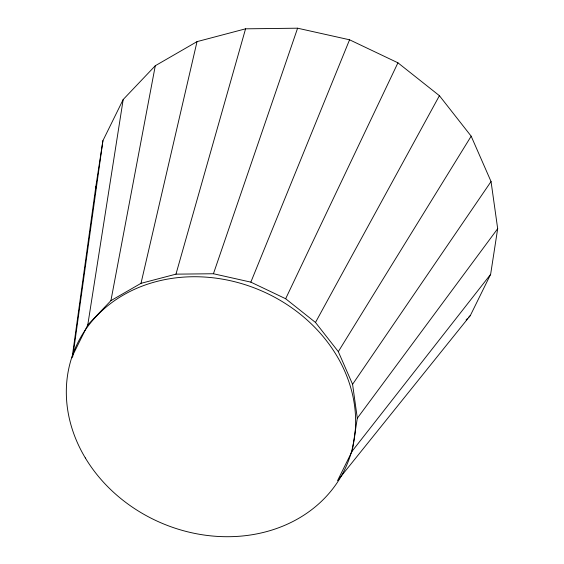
<?xml version="1.0" encoding="UTF-8"?>
<svg xmlns="http://www.w3.org/2000/svg" width="564" height="564" viewBox="0 0 564 564"><rect width="100%" height="100%" fill="white"/><g stroke="black" fill="none" stroke-linecap="round" stroke-linejoin="round"><path stroke-width="0.85" d="M72.1 357.809L95.866 186.324L102.923 140.64L123.192 99.511L155.29 65.741L197.026 41.63L245.566 28.827L297.595 28.2L349.56 39.79L397.937 62.808L439.412 95.69L471.173 136.185L491.047 181.545L497.681 228.674L490.624 274.358L470.355 315.487L337.54 480.704L352.176 451.115L490.624 274.358M72.862 356.251L102.923 140.64M73.13 354.523L87.772 324.934L123.192 99.511M352.176 451.115L357.308 418.234L352.578 384.303L338.315 351.633L315.487 322.453L285.652 298.744L250.846 282.134L213.432 273.744L175.968 274.153L141 283.332L110.918 300.647L87.772 324.934M110.918 300.647L155.29 65.741M141 283.332L197.026 41.63M175.968 274.153L245.566 28.827M213.432 273.744L297.595 28.2M250.846 282.134L349.56 39.79M285.652 298.744L397.937 62.808M315.487 322.453L439.412 95.69M338.315 351.633L471.173 136.185M352.578 384.303L491.047 181.545M357.308 418.234L497.681 228.674M466.118 319.943L467.33 318.667M468.536 317.398L470.355 315.487M95.866 186.324L96.106 188.038M85.312 457.912A147.789 126.414 23.3 0 0 335.855 484.61A147.789 126.414 23.3 0 0 211.754 277.65A147.789 126.414 23.3 0 0 85.312 457.912"/></g></svg>
